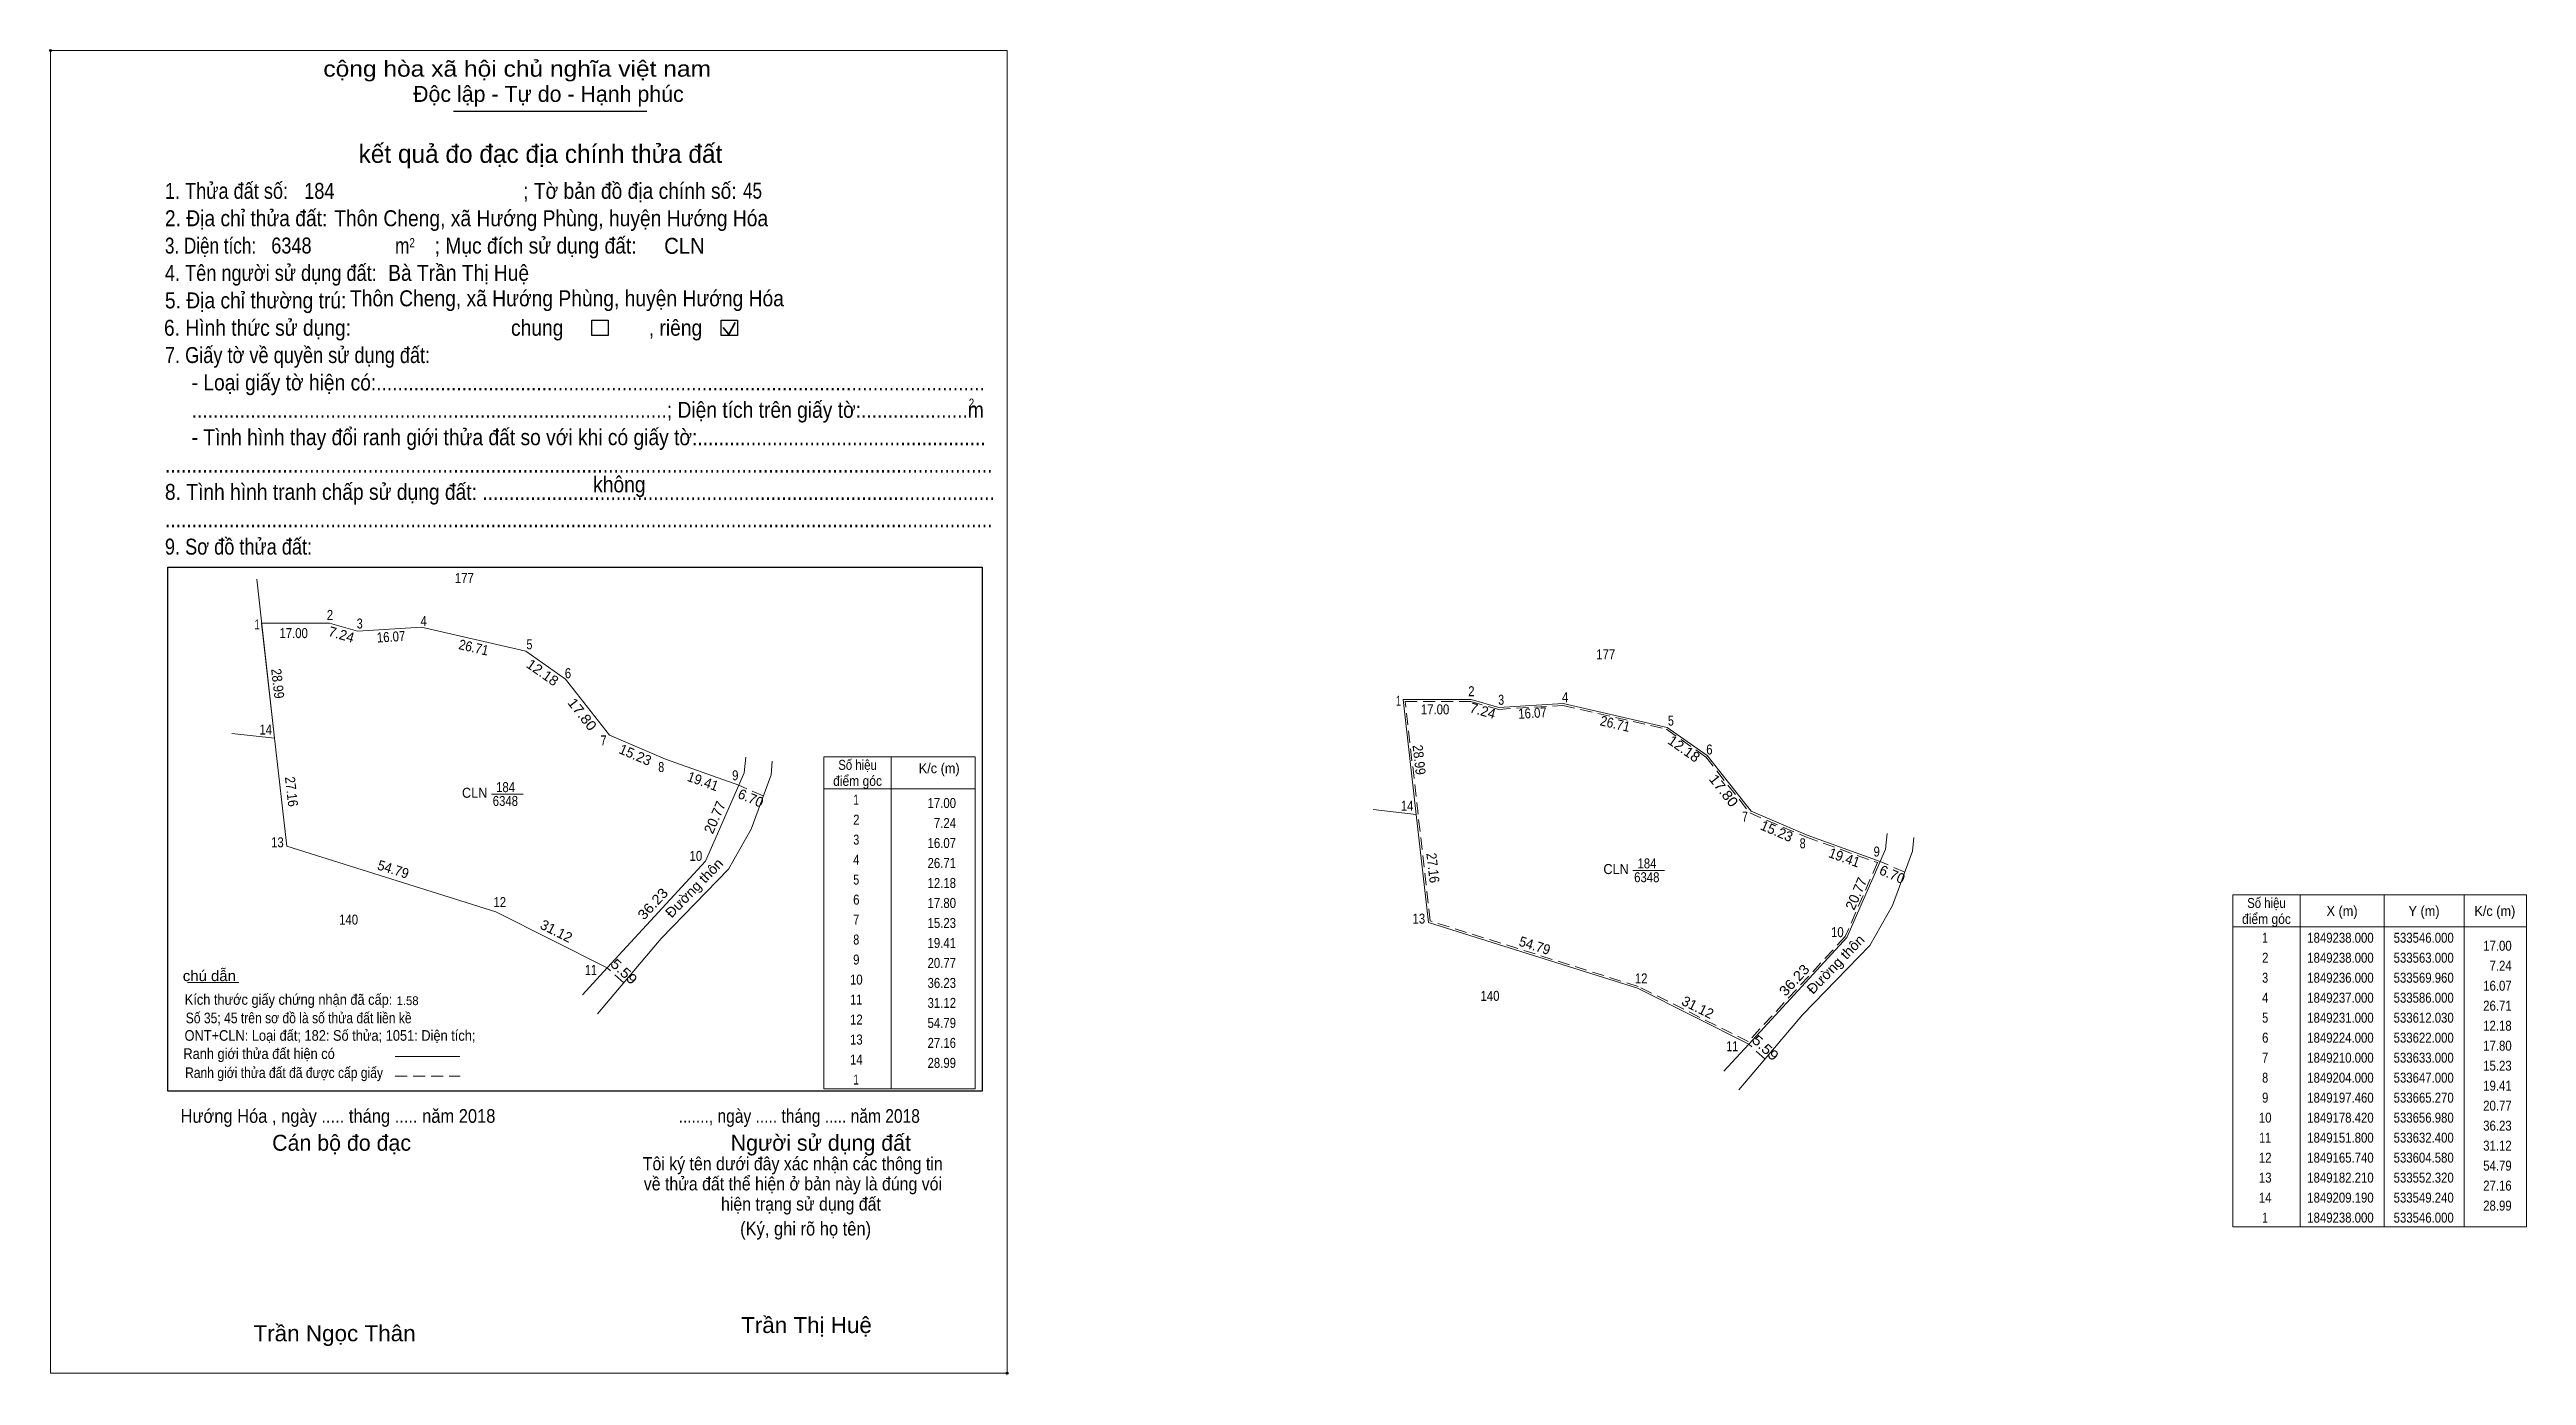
# Model space of a CAD drawing. Header units: metres. Extents: x 533208 to 533827, y 1849069 to 1849401.
import ezdxf
from ezdxf.enums import TextEntityAlignment as Align

# ---------------------------------------------------------------- set-up
doc = ezdxf.new("R2010")
doc.units = ezdxf.units.M
doc.header["$PDMODE"] = 32
doc.header["$PDSIZE"] = 0.5
doc.linetypes.add('MEDIUM_DASHED', pattern=[4.5, 3, -1.5])
for name, color, linetype, lineweight in [('1', 7, 'Continuous', 13), ('10', 7, 'Continuous', 13), ('17', 7, 'Continuous', 13), ('2', 7, 'Continuous', 25), ('23', 7, 'Continuous', 13), ('52', 7, 'Continuous', 13), ('6', 7, 'Continuous', 13), ('63', 7, 'Continuous', 13)]:
    doc.layers.add(name, color=color, linetype=linetype, lineweight=lineweight)

msp = doc.modelspace()

# ---------------------------------------------------------------- linework, layer by layer
at = {"layer": '1'}
for p, q in [((533336.64, 1849243.08), (533347.64, 1849229.08)), ((533622, 1849224), (533633, 1849210))]:
    msp.add_line(p, q, dxfattribs=at)
for points in [[(533260.64, 1849257.08), (533277.64, 1849257.08), (533284.6, 1849255.08), (533300.64, 1849256.08), (533326.67, 1849250.08), (533336.64, 1849243.08), (533347.64, 1849229.08), (533361.64, 1849223.08), (533379.91, 1849216.54), (533371.62, 1849197.5), (533347.04, 1849170.88), (533319.22, 1849184.82), (533266.96, 1849201.29), (533263.88, 1849228.27)], [(533546, 1849238), (533563, 1849238), (533569.96, 1849236), (533586, 1849237), (533612.03, 1849231), (533622, 1849224), (533633, 1849210), (533647, 1849204), (533665.27, 1849197.46), (533656.98, 1849178.42), (533632.4, 1849151.8), (533604.58, 1849165.74), (533552.32, 1849182.21), (533549.24, 1849209.19)]]:
    msp.add_lwpolyline(points, close=True, dxfattribs=at)
at = {"layer": '1', "linetype": 'MEDIUM_DASHED'}
msp.add_lwpolyline([(533546.56, 1849237.5), (533562.93, 1849237.5), (533569.9, 1849235.5), (533585.96, 1849236.5), (533611.82, 1849230.53), (533621.65, 1849223.63), (533632.69, 1849209.59), (533646.82, 1849203.53), (533664.6, 1849197.17), (533656.56, 1849178.7), (533632.29, 1849152.42), (533604.77, 1849166.2), (533552.78, 1849182.59), (533549.74, 1849209.25)], close=True, dxfattribs=at)
at = {"layer": '10'}
for points in [[(533319.22, 1849184.82), (533266.96, 1849201.29), (533263.88, 1849228.27), (533253.19, 1849229.5)], [(533604.58, 1849165.74), (533552.32, 1849182.21), (533549.24, 1849209.19), (533538.55, 1849210.42)]]:
    msp.add_lwpolyline(points, dxfattribs=at)
at = {"layer": '17'}
msp.add_line((533242.1, 1849167.15), (533254.93, 1849167.15), dxfattribs=at)
at = {"layer": '2'}
for p, q in [((533308.59, 1849385.13), (533356.96, 1849385.13)), ((533237.19, 1849271.06), (533440.79, 1849271.06)), ((533440.79, 1849271.06), (533440.79, 1849140))]:
    msp.add_line(p, q, dxfattribs=at)
at = {"layer": '2', "lineweight": 35}
for p, q in [((533376.05, 1849331.06), (533377.41, 1849329.29)), ((533377.41, 1849329.29), (533379.06, 1849332.26))]:
    msp.add_line(p, q, dxfattribs=at)
at = {"layer": '2', "lineweight": 13}
msp.add_lwpolyline([(533207.86, 1849400.3), (533447.02, 1849400.3), (533447.02, 1849069.5), (533207.86, 1849069.5)], close=True, dxfattribs=at)
at = {"layer": '2'}
for points in [[(533343.2, 1849332.83), (533347.31, 1849332.83), (533347.31, 1849329), (533343.2, 1849329)], [(533375.51, 1849332.83), (533379.62, 1849332.83), (533379.62, 1849329), (533375.51, 1849329)]]:
    msp.add_lwpolyline(points, close=True, dxfattribs=at)
msp.add_lwpolyline([(533440.79, 1849140), (533237.19, 1849140), (533237.19, 1849271.06)], dxfattribs=at)
for p in [(533207.86, 1849400.3), (533447.02, 1849069.5)]:
    msp.add_point(p, dxfattribs=at)
at = {"layer": '23'}
for p, q in [((533340.83, 1849164.08), (533347.04, 1849170.88)), ((533626.19, 1849145), (533632.4, 1849151.8))]:
    msp.add_line(p, q, dxfattribs=at)
for points in [[(533379.91, 1849216.54), (533381.25, 1849219.62), (533381.68, 1849223.56)], [(533382.98, 1849205.54), (533388, 1849219.11), (533388.3, 1849222.52)], [(533382.98, 1849205.54), (533377.34, 1849195.52), (533360.53, 1849178.17), (533344.62, 1849159.38)], [(533665.27, 1849197.46), (533666.61, 1849200.54), (533667.04, 1849204.48)], [(533668.34, 1849186.46), (533673.36, 1849200.03), (533673.66, 1849203.44)], [(533668.34, 1849186.46), (533662.7, 1849176.44), (533645.89, 1849159.09), (533629.98, 1849140.3)]]:
    msp.add_lwpolyline(points, dxfattribs=at)
at = {"layer": '52'}
for p, q in [((533259.41, 1849268.04), (533263.88, 1849228.27)), ((533300.64, 1849256.08), (533326.67, 1849250.08)), ((533336.64, 1849243.08), (533326.67, 1849250.08)), ((533546, 1849238), (533549.24, 1849209.19)), ((533586, 1849237), (533612.03, 1849231)), ((533622, 1849224), (533612.03, 1849231)), ((533319.22, 1849184.82), (533347.04, 1849170.88)), ((533604.58, 1849165.74), (533632.4, 1849151.8))]:
    msp.add_line(p, q, dxfattribs=at)
for points in [[(533300.64, 1849256.08), (533284.6, 1849255.08), (533277.64, 1849257.08), (533260.64, 1849257.08)], [(533586, 1849237), (533569.96, 1849236), (533563, 1849238), (533546, 1849238)], [(533379.91, 1849216.54), (533361.64, 1849223.08), (533347.64, 1849229.08)], [(533665.27, 1849197.46), (533647, 1849204), (533633, 1849210)]]:
    msp.add_lwpolyline(points, dxfattribs=at)
at = {"layer": '6', "linetype": 'MEDIUM_DASHED'}
msp.add_line((533294, 1849143.72), (533310.31, 1849143.72), dxfattribs=at)
at = {"layer": '6'}
msp.add_line((533294.03, 1849148.71), (533310.21, 1849148.71), dxfattribs=at)
at = {"layer": '63'}
for p, q in [((533418.02, 1849223.62), (533418.02, 1849140.62)), ((533439.02, 1849223.62), (533439.02, 1849140.62)), ((533318.08, 1849214.32), (533326.01, 1849214.32)), ((533401.22, 1849215.62), (533439.02, 1849215.62)), ((533603.44, 1849195.24), (533611.37, 1849195.24)), ((533770.25, 1849189.08), (533770.25, 1849106.08)), ((533791.25, 1849189.08), (533791.25, 1849106.08)), ((533811.25, 1849189.08), (533811.25, 1849106.08)), ((533753.45, 1849181.08), (533826.85, 1849181.08))]:
    msp.add_line(p, q, dxfattribs=at)
at = {"layer": '63', "linetype": 'MEDIUM_DASHED'}
for p, q in [((533386.06, 1849213.87), (533379.91, 1849216.54)), ((533671.42, 1849194.79), (533665.27, 1849197.46)), ((533351.15, 1849167.09), (533347.04, 1849170.88)), ((533636.51, 1849148.01), (533632.4, 1849151.8))]:
    msp.add_line(p, q, dxfattribs=at)
at = {"layer": '63'}
msp.add_lwpolyline([(533439.02, 1849140.62), (533401.22, 1849140.62), (533401.22, 1849223.62), (533439.02, 1849223.62)], dxfattribs=at)
msp.add_lwpolyline([(533753.45, 1849189.08), (533826.85, 1849189.08), (533826.85, 1849106.08), (533753.45, 1849106.08)], close=True, dxfattribs=at)

# ---------------------------------------------------------------- texts
at = {"layer": '1'}
for s, width, p in [('CLN', 0.95, (533313.895, 1849213.39)), ('6348', 0.85, (533321.57, 1849211.35)), ('184', 0.85, (533321.615, 1849214.8)), ('CLN', 0.95, (533599.255, 1849194.31)), ('6348', 0.85, (533606.93, 1849192.27)), ('184', 0.85, (533606.975, 1849195.72))]:
    msp.add_text(s, height=2.5, dxfattribs=dict(at, width=width)).set_placement(p, align=Align.CENTER)
at = {"layer": '2'}
for s, height, width, p in [('cộng hòa xã hội chủ nghĩa việt nam', 3.992, 1.15, (533276.06, 1849393.76)), ('1. Thửa đất số:', 3.992, 0.85, (533236.46, 1849363.2)), ('184', 3.99, 0.85, (533271.28, 1849363.2)), ('; Tờ bản đồ địa chính số:', 3.992, 0.9, (533326.02, 1849363.2)), ('45', 4, 0.8, (533380.97, 1849363.24)), ('2. Địa chỉ thửa đất:', 3.992, 0.9, (533236.46, 1849356.35)), ('Thôn Cheng, xã Hướng Phùng, huyện Hướng Hóa', 3.997, 0.9, (533278.78, 1849356.35)), ('3. Diện tích:', 3.992, 0.8, (533236.46, 1849349.5)), ('6348', 3.99, 0.85, (533263.04, 1849349.53)), ('m', 3.992, 0.8, (533294.01, 1849349.5)), ('2', 2.281, 0.8, (533297.59, 1849351.1)), ('; Mục đích sử dụng đất:', 3.992, 0.9, (533303.89, 1849349.5)), (' CLN', 3.993, 0.95, (533359.86, 1849349.45)), ('4. Tên người sử dụng đất:', 3.992, 0.85, (533236.46, 1849342.67)), ('Bà Trần Thị Huệ', 3.99, 0.9, (533292.27, 1849342.69)), ('5. Địa chỉ thường trú:', 3.992, 0.9, (533236.46, 1849335.8)), ('Thôn Cheng, xã Hướng Phùng, huyện Hướng Hóa', 3.997, 0.9, (533282.72, 1849336.32)), ('6. Hình thức sử dụng:', 3.992, 0.9, (533236.22, 1849328.96)), ('chung                , riêng', 3.992, 0.9, (533322.98, 1849328.96)), ('7. Giấy tờ về quyền sử dụng đất:', 3.992, 0.85, (533236.46, 1849322.13)), ('     - Loại giấy tờ hiện có:..................................................................................................................', 3.992, 0.9, (533236.46, 1849315.28)), ('     .........................................................................................; Diện tích trên giấy tờ:....................m', 3.992, 0.9, (533236.46, 1849308.43)), ('2', 2.281, 0.8, (533437.42, 1849310.96)), ('     - Tình hình thay đổi ranh giới thửa đất so với khi có giấy tờ:......................................................', 3.992, 0.9, (533236.46, 1849301.58)), ('8. Tình hình tranh chấp sử dụng đất: ................................................................................................', 3.992, 0.9, (533236.46, 1849287.91)), ('...........................................................................................................................................................', 3.992, 0.9, (533236.46, 1849294.75)), ('không', 3.992, 0.9, (533343.52, 1849289.79)), ('...........................................................................................................................................................', 3.992, 0.9, (533236.46, 1849281.06)), ('9. Sơ đồ thửa đất:', 3.992, 0.85, (533236.46, 1849274.21)), ('Hướng Hóa , ngày ..... tháng ..... năm 2018', 3.422, 0.9, (533240.36, 1849132.09)), ('......., ngày ..... tháng ..... năm 2018', 3.422, 0.85, (533364.88, 1849132.09)), ('(Ký, ghi rõ họ tên)', 3.422, 0.9, (533380.26, 1849103.91)), ('Trần Ngọc Thân', 3.997, 1.05, (533258.59, 1849077.45)), ('Trần Thị Huệ', 3.99, 1.05, (533380.5, 1849079.51))]:
    msp.add_text(s, height=height, dxfattribs=dict(at, width=width)).set_placement(p)
for s, p in [('Độc lập - Tự do - Hạnh phúc', (533298.5, 1849387.45)), ('Cán bộ đo đạc', (533263.26, 1849125.1)), ('Người sử dụng đất', (533377.89, 1849125.1))]:
    msp.add_text(s, height=3.992, dxfattribs=at).set_placement(p)
for s, height, p in [('kết quả đo đạc địa chính thửa đất', 4.563, (533330.34, 1849372.2)), ('.', 1.141, (533447, 1849068.89))]:
    msp.add_text(s, height=height, dxfattribs=at).set_placement(p, align=Align.CENTER)
for s, height, width, p in [('1.58', 2.214, 0.95, (533297.13, 1849161.53)), ('Tôi ký tên dưới đây xác nhận các thông tin', 3.298, 0.9, (533393.415, 1849120.22)), ('về thửa đất thể hiện ở bản này là đúng vói', 3.298, 0.9, (533393.455, 1849115.19)), ('hiện trạng sử dụng đất', 3.298, 0.9, (533395.465, 1849110.13))]:
    msp.add_text(s, height=height, dxfattribs=dict(at, width=width)).set_placement(p, align=Align.CENTER)
at = {"layer": '6'}
for s, height, width, p in [('chú dẫn', 2.657, 1.05, (533240.93, 1849167.53)), ('Kích thước giấy chứng nhận đã cấp:', 2.657, 0.9, (533241.42, 1849161.61)), ('Số 35; 45 trên sơ đồ là số thửa đất liền kề', 2.661, 0.85, (533241.66, 1849156.99)), ('Ranh giới thửa đất hiện có ', 2.657, 0.9, (533241.08, 1849148.06)), ('ONT+CLN: Loại đất; 182: Số thửa; 1051: Diện tích;', 2.661, 0.9, (533241.36, 1849152.61)), ('Ranh giới thửa đất đã được cấp giấy', 2.657, 0.85, (533241.5, 1849143.3))]:
    msp.add_text(s, height=height, dxfattribs=dict(at, width=width)).set_placement(p)
at = {"layer": '63'}
for s, width, p in [('177', 0.85, (533311.31, 1849267.11)), ('17.00', 0.85, (533268.64, 1849253.33)), ('177', 0.85, (533596.67, 1849248.03)), ('17.00', 0.85, (533554, 1849234.25)), ('điểm góc', 0.9, (533409.62, 1849216.37)), ('Số hiệu', 0.85, (533409.62, 1849220.37)), ('K/c (m)', 0.95, (533430.03, 1849219.53)), (' 1', 0.75, (533408.915, 1849211.67)), (' 2', 0.85, (533408.92, 1849206.67)), (' 3', 0.8, (533408.92, 1849201.67)), (' 4', 0.85, (533408.915, 1849196.67)), (' 5', 0.8, (533408.92, 1849191.67)), (' 6', 0.85, (533408.92, 1849186.67)), ('Số hiệu', 0.85, (533761.85, 1849185.83)), ('140', 0.85, (533282.375, 1849181.67)), (' 7', 0.8, (533408.92, 1849181.67)), ('điểm góc', 0.9, (533761.85, 1849181.83)), ('X (m)', 0.95, (533780.75, 1849183.83)), ('Y (m)', 0.95, (533801.245, 1849183.83)), ('K/c (m)', 0.95, (533818.95, 1849183.83)), (' 8', 0.8, (533408.92, 1849176.67)), (' 2', 0.85, (533761.15, 1849172.13)), (' 1', 0.75, (533761.145, 1849177.13)), ('1849238.000', 0.85, (533780.35, 1849177.13)), ('1849238.000', 0.85, (533780.35, 1849172.13)), ('533546.000', 0.85, (533801.155, 1849177.13)), ('533563.000', 0.85, (533801.155, 1849172.13)), (' 10', 0.85, (533408.915, 1849166.67)), (' 9', 0.85, (533408.915, 1849171.67)), (' 3', 0.8, (533761.15, 1849167.13)), ('1849236.000', 0.85, (533780.35, 1849167.13)), ('533569.960', 0.85, (533801.155, 1849167.13)), (' 11', 0.8, (533408.915, 1849161.67)), ('140', 0.85, (533567.735, 1849162.59)), (' 4', 0.85, (533761.145, 1849162.13)), ('1849237.000', 0.85, (533780.35, 1849162.13)), ('533586.000', 0.85, (533801.155, 1849162.13)), (' 12', 0.85, (533408.92, 1849156.67)), (' 5', 0.8, (533761.15, 1849157.13)), ('1849231.000', 0.85, (533780.35, 1849157.13)), ('533612.030', 0.85, (533801.155, 1849157.13)), (' 13', 0.85, (533408.92, 1849151.67)), (' 6', 0.85, (533761.15, 1849152.13)), ('1849224.000', 0.85, (533780.35, 1849152.13)), ('533622.000', 0.85, (533801.155, 1849152.13)), (' 14', 0.85, (533408.915, 1849146.67)), (' 1', 0.75, (533408.915, 1849141.67)), (' 8', 0.8, (533761.15, 1849142.13)), (' 7', 0.8, (533761.15, 1849147.13)), ('1849210.000', 0.85, (533780.35, 1849147.13)), ('1849204.000', 0.85, (533780.35, 1849142.13)), ('533633.000', 0.85, (533801.155, 1849147.13)), ('533647.000', 0.85, (533801.155, 1849142.13)), (' 9', 0.85, (533761.145, 1849137.13)), ('1849197.460', 0.85, (533780.35, 1849137.13)), ('533665.270', 0.85, (533801.155, 1849137.13)), (' 10', 0.85, (533761.145, 1849132.13)), ('1849178.420', 0.85, (533780.35, 1849132.13)), ('533656.980', 0.85, (533801.155, 1849132.13)), (' 11', 0.8, (533761.145, 1849127.13)), ('1849151.800', 0.85, (533780.35, 1849127.13)), ('533632.400', 0.85, (533801.155, 1849127.13)), (' 12', 0.85, (533761.15, 1849122.13)), (' 13', 0.85, (533761.15, 1849117.13)), ('1849165.740', 0.85, (533780.35, 1849122.13)), ('1849182.210', 0.85, (533780.35, 1849117.13)), ('533604.580', 0.85, (533801.155, 1849122.13)), ('533552.320', 0.85, (533801.155, 1849117.13)), (' 14', 0.85, (533761.145, 1849112.13)), ('1849209.190', 0.85, (533780.35, 1849112.13)), ('533549.240', 0.85, (533801.155, 1849112.13)), (' 1', 0.75, (533761.145, 1849107.13)), ('1849238.000', 0.85, (533780.35, 1849107.13)), ('533546.000', 0.85, (533801.155, 1849107.13))]:
    msp.add_text(s, height=2.5, dxfattribs=dict(at, width=width)).set_placement(p, align=Align.CENTER)
for s, width, p in [(' 1', 0.75, (533260.2, 1849255.49)), (' 2', 0.85, (533278.51, 1849257.87)), (' 3', 0.8, (533285.9, 1849255.73)), (' 4', 0.85, (533301.94, 1849256.37)), (' 5', 0.8, (533328.33, 1849250.52)), (' 6', 0.85, (533338.01, 1849243.3)), (' 1', 0.75, (533545.56, 1849236.41)), (' 2', 0.85, (533563.87, 1849238.79)), (' 3', 0.8, (533571.26, 1849236.65)), (' 4', 0.85, (533587.3, 1849237.29)), (' 14', 0.85, (533263.24, 1849229.21)), (' 5', 0.8, (533613.69, 1849231.44)), (' 7', 0.8, (533346.85, 1849226.48)), (' 6', 0.85, (533623.37, 1849224.22)), (' 8', 0.8, (533361.28, 1849219.83)), (' 9', 0.85, (533379.84, 1849217.77)), ('17.00', 0.85, (533434.23, 1849210.83)), (' 14', 0.85, (533548.6, 1849210.13)), ('7.24', 0.85, (533434.23, 1849205.83)), (' 7', 0.8, (533632.21, 1849207.4)), (' 13', 0.85, (533266.16, 1849201)), (' 10', 0.85, (533370.79, 1849197.61)), ('16.07', 0.85, (533434.23, 1849200.83)), (' 8', 0.8, (533646.64, 1849200.75)), (' 9', 0.85, (533665.2, 1849198.69)), ('26.71', 0.85, (533434.23, 1849195.83)), ('12.18', 0.85, (533434.23, 1849190.83)), (' 12', 0.85, (533321.75, 1849186.04)), ('17.80', 0.85, (533434.23, 1849185.83)), ('15.23', 0.85, (533434.23, 1849180.83)), (' 13', 0.85, (533551.52, 1849181.92)), (' 10', 0.85, (533656.15, 1849178.53)), ('19.41', 0.85, (533434.23, 1849175.83)), ('17.00', 0.85, (533823.15, 1849175.13)), (' 11', 0.8, (533344.44, 1849169.08)), ('36.23', 0.85, (533434.23, 1849165.83)), ('20.77', 0.85, (533434.23, 1849170.83)), (' 12', 0.85, (533607.11, 1849166.96)), ('7.24', 0.85, (533823.15, 1849170.13)), ('31.12', 0.85, (533434.23, 1849160.83)), ('26.71', 0.85, (533823.15, 1849160.13)), ('16.07', 0.85, (533823.15, 1849165.13)), ('54.79', 0.85, (533434.23, 1849155.83)), ('12.18', 0.85, (533823.15, 1849155.13)), ('27.16', 0.85, (533434.23, 1849150.83)), (' 11', 0.8, (533629.8, 1849150)), ('17.80', 0.85, (533823.15, 1849150.13)), ('28.99', 0.85, (533434.23, 1849145.83)), ('15.23', 0.85, (533823.15, 1849145.13)), ('20.77', 0.85, (533823.15, 1849135.13)), ('19.41', 0.85, (533823.15, 1849140.13)), ('36.23', 0.85, (533823.15, 1849130.13)), ('31.12', 0.85, (533823.15, 1849125.13)), ('54.79', 0.85, (533823.15, 1849120.13)), ('27.16', 0.85, (533823.15, 1849115.13)), ('28.99', 0.85, (533823.15, 1849110.13))]:
    msp.add_text(s, height=2.5, dxfattribs=dict(at, width=width)).set_placement(p, align=Align.RIGHT)
for s, rotation, p in [('7.24', 343.968, (533280.23, 1849253.024)), ('7.24', 343.968, (533565.59, 1849233.944)), ('15.23', 336.801, (533353.563, 1849222.973)), ('20.77', 66.472, (533375.078, 1849207.996)), ('6.70', 336.532, (533382.437, 1849212.164)), ('15.23', 336.801, (533638.923, 1849203.893)), ('20.77', 66.472, (533660.438, 1849188.916)), ('6.70', 336.532, (533667.797, 1849193.084)), ('31.12', 333.386, (533333.76, 1849178.936)), ('31.12', 333.386, (533619.12, 1849159.856))]:
    msp.add_text(s, height=2.5, rotation=rotation, dxfattribs=at).set_placement(p, align=Align.CENTER)
for s, rotation, width, p in [('16.07', 3.567, 0.85, (533293.067, 1849252.418)), ('26.71', 347.02, 0.9, (533313.374, 1849249.771)), ('28.99', 276.417, 0.9, (533263.429, 1849241.825)), ('12.18', 324.927, 1.05, (533330.152, 1849243.696)), ('17.80', 308.157, 1.1, (533339.8, 1849233.502)), ('16.07', 3.567, 0.85, (533578.427, 1849233.338)), ('26.71', 347.02, 0.9, (533598.734, 1849230.691)), ('28.99', 276.417, 0.9, (533548.789, 1849222.745)), ('12.18', 324.927, 1.05, (533615.512, 1849224.616)), ('27.16', 276.513, 0.9, (533266.877, 1849214.787)), ('19.41', 340.304, 0.95, (533370.549, 1849216.342)), ('17.80', 308.157, 1.1, (533625.16, 1849214.422)), ('27.16', 276.513, 0.9, (533552.237, 1849195.707)), ('19.41', 340.304, 0.95, (533655.909, 1849197.262)), ('54.79', 342.507, 0.95, (533293.179, 1849194.316)), ('Đường thôn', 45.906, 1.05, (533369.675, 1849189.955)), ('36.23', 47.282, 1.1, (533359.351, 1849186.017)), ('54.79', 342.507, 0.95, (533578.539, 1849175.236)), ('Đường thôn', 45.906, 1.05, (533655.035, 1849170.875)), ('5.59', 317.32, 1.15, (533350.373, 1849169.003)), ('36.23', 47.282, 1.1, (533644.711, 1849166.937)), ('5.59', 317.32, 1.15, (533635.733, 1849149.923))]:
    msp.add_text(s, height=2.5, rotation=rotation, dxfattribs=dict(at, width=width)).set_placement(p, align=Align.CENTER)

doc.saveas('drawing.dxf')
